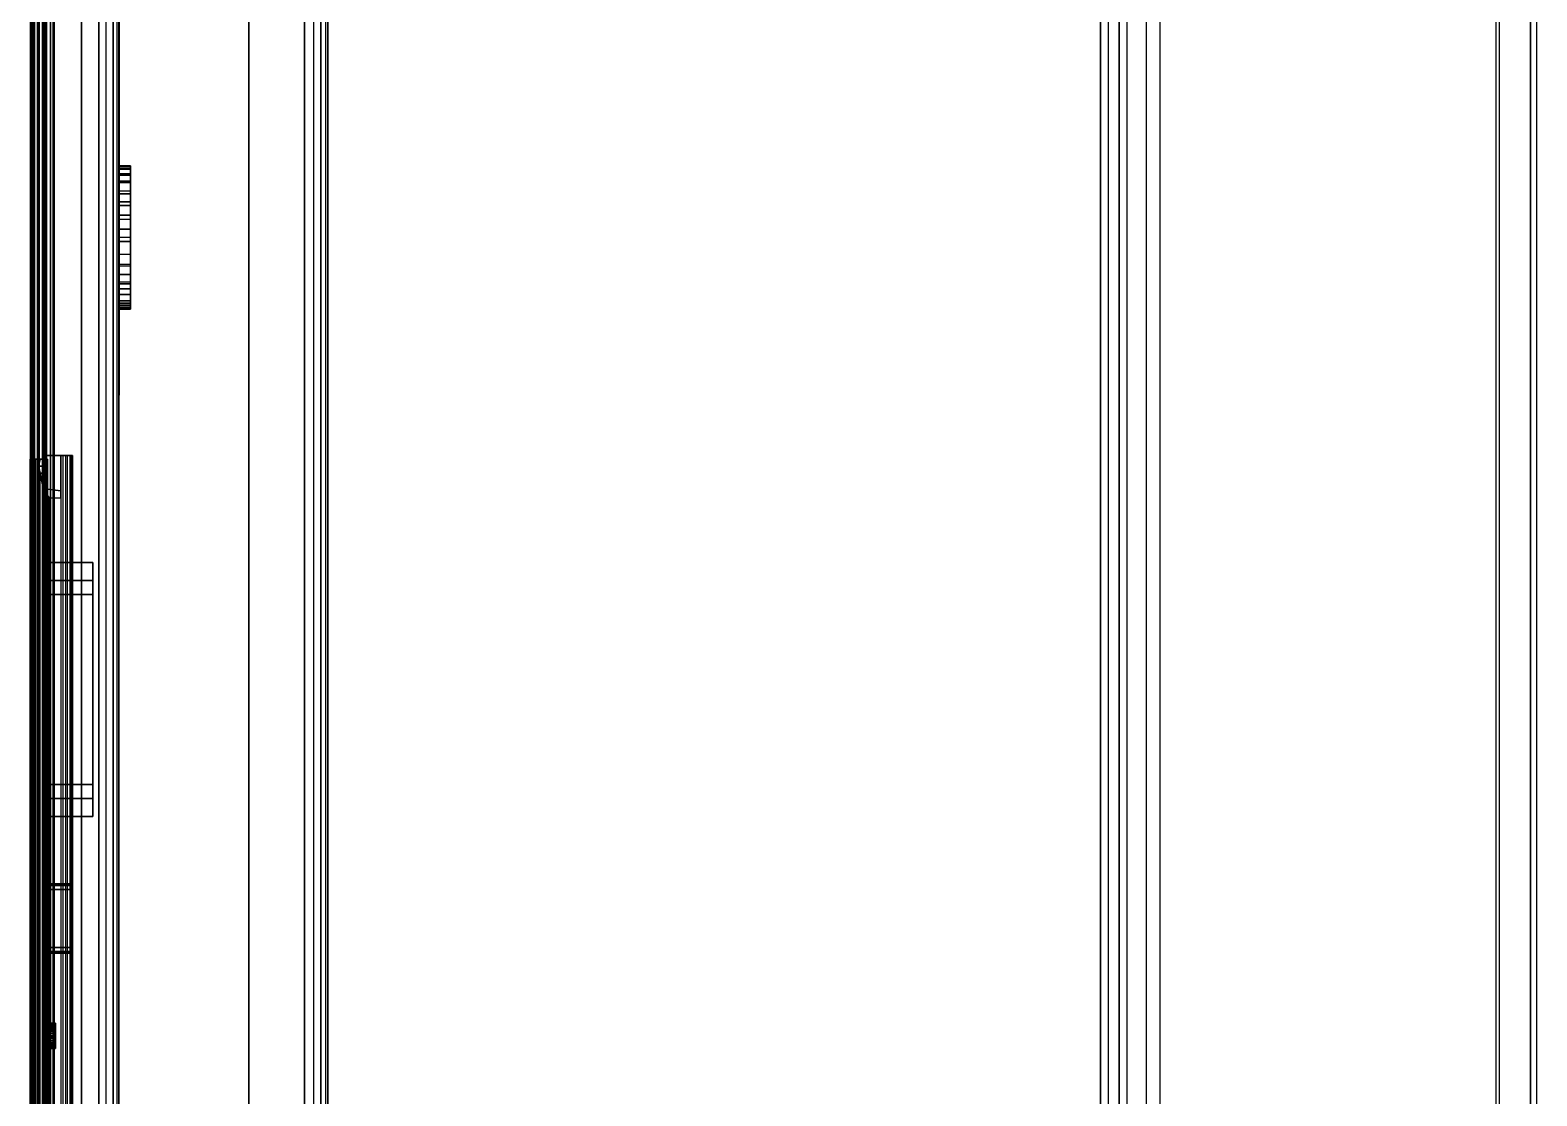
# Model space of a CAD drawing. Header units: inches. Extents: x -1 to 233, y 0 to 394.
# Drawn here: x 0 to 64.9, y 49.9 to 95.8 of the extents above; entities that cross this region are included whole.
import ezdxf

# ---------------------------------------------------------------- set-up
doc = ezdxf.new("R2010")
doc.units = ezdxf.units.IN
doc.header["$MEASUREMENT"] = 0
doc.layers.add('2', color=7, linetype='CONTINUOUS')

msp = doc.modelspace()

# ---------------------------------------------------------------- linework, layer by layer
at = {"layer": '2'}
for p, q in [((0, 0, 0.505), (0, 390, 0.505)), ((0, 16.2, 89.5), (0, 390, 89.5)), ((0, 16.2, 84.5), (0, 390, 84.5)), ((0, 16.2, 82.4), (0, 390, 82.4)), ((0, 0, 17.212), (0, 390, 17.212)), ((0, 0, 14.788), (0, 390, 14.788)), ((0.037, 0, 0.315), (0.037, 390, 0.315)), ((0.048, 0, 15.124), (0.048, 390, 15.124)), ((0.074, 16.2, 84.144), (0.074, 390, 84.144)), ((0.082, 16.2, 89.897), (0.082, 390, 89.897)), ((0.087, 16.2, 82.807), (0.087, 390, 82.807)), ((0.16, 0, 16.614), (0.16, 390, 16.614)), ((0.161, 0, 15.388), (0.161, 390, 15.388)), ((0.163, 0, 0.133), (0.163, 390, 0.133)), ((0.293, 16.2, 90.207), (0.293, 390, 90.207)), ((0.293, 16.2, 83.107), (0.293, 390, 83.107)), ((0.3, 16.2, 83.829), (0.3, 390, 83.829)), ((0.326, 0, 0.033), (0.326, 390, 0.033)), ((0.381, 0, 15.664), (0.381, 390, 15.664)), ((0.505, 0), (0.505, 390)), ((0.576, 16.2, 90.406), (0.576, 390, 90.406)), ((0.6, 0, 16.173), (0.6, 390, 16.173)), ((0.601, 16.2, 83.317), (0.601, 390, 83.317)), ((0.616, 16.2, 83.646), (0.616, 390, 83.646)), ((0.655, 0, 16.126), (0.655, 390, 16.126)), ((0.655, 0, 15.874), (0.655, 390, 15.874)), ((0.687, 0, 0.034), (0.687, 390, 0.034)), ((0.689, 0, 16.065), (0.689, 390, 16.065)), ((0.694, 0, 15.951), (0.694, 390, 15.951)), ((0.856, 0, 0.142), (0.856, 390, 0.142)), ((0.966, 0, 0.299), (0.966, 390, 0.299)), ((1, 16.2, 90.5), (1, 390, 90.5)), ((1, 16.2, 83.606), (1, 390, 83.606)), ((1, 16.2, 83.4), (1, 390, 83.4)), ((1.01, 0, 3.6), (1.01, 390, 3.6)), ((1.01, 0, 0.505), (1.01, 390, 0.505)), ((2.198, 0, 3.6), (2.198, 390, 3.6)), ((2.932, 0, 6.909), (2.932, 385.5, 6.909)), ((3.252, 0, 7.008), (3.252, 385.5, 7.008)), ((3.552, 0, 7.241), (3.552, 385.5, 7.241)), ((3.734, 0, 7.544), (3.734, 385.5, 7.544)), ((3.8, 0, 7.9), (3.8, 385.5, 7.9)), ((3.8, 0, 19.6), (3.8, 385.5, 19.6)), ((11.8, 0, 90.5), (11.8, 373.8, 90.5)), ((12.199, 0, 90.417), (12.199, 373.8, 90.417)), ((12.507, 0, 90.207), (12.507, 373.8, 90.207)), ((12.719, 0, 89.895), (12.719, 373.8, 89.895)), ((12.8, 0, 89.5), (12.8, 373.8, 89.5))]:
    msp.add_line(p, q, dxfattribs=at)
for points in [[(0.037, 0, 0.315), (0, 0, 0.505), (0, 390, 0.505), (0.037, 390, 0.315)], [(0, 0, 0.505), (0, 0, 14.788), (0, 390, 14.788), (0, 390, 0.505)], [(0.048, 0, 15.124), (0, 0, 14.788), (0, 390, 14.788), (0.048, 390, 15.124)], [(0.16, 390, 16.614), (0, 390, 17.212), (0, 0, 17.212), (0.16, 0, 16.614)], [(0, 0, 17.212), (0, 0, 82.4), (0, 390, 82.4), (0, 390, 17.212)], [(0, 390, 82.4), (0.087, 390, 82.807), (0.087, 16.2, 82.807), (0, 16.2, 82.4)], [(0.074, 390, 84.144), (0, 390, 84.5), (0, 16.2, 84.5), (0.074, 16.2, 84.144)], [(0, 16.2, 84.5), (0, 16.2, 89.5), (0, 390, 89.5), (0, 390, 84.5)], [(0, 390, 89.5), (0.082, 390, 89.897), (0.082, 16.2, 89.897), (0, 16.2, 89.5)], [(0.163, 390, 0.133), (0.037, 390, 0.315), (0.037, 0, 0.315), (0.163, 0, 0.133)], [(0.048, 390, 15.124), (0.161, 390, 15.388), (0.161, 0, 15.388), (0.048, 0, 15.124)], [(0.3, 16.2, 83.829), (0.074, 16.2, 84.144), (0.074, 390, 84.144), (0.3, 390, 83.829)], [(0.082, 16.2, 89.897), (0.293, 16.2, 90.207), (0.293, 390, 90.207), (0.082, 390, 89.897)], [(0.087, 16.2, 82.807), (0.293, 16.2, 83.107), (0.293, 390, 83.107), (0.087, 390, 82.807)], [(0.6, 0, 16.173), (0.16, 0, 16.614), (0.16, 390, 16.614), (0.6, 390, 16.173)], [(0.161, 0, 15.388), (0.381, 0, 15.664), (0.381, 390, 15.664), (0.161, 390, 15.388)], [(0.163, 0, 0.133), (0.326, 0, 0.033), (0.326, 390, 0.033), (0.163, 390, 0.133)], [(0.293, 390, 83.107), (0.601, 390, 83.317), (0.601, 16.2, 83.317), (0.293, 16.2, 83.107)], [(0.293, 390, 90.207), (0.576, 390, 90.406), (0.576, 16.2, 90.406), (0.293, 16.2, 90.207)], [(0.616, 390, 83.646), (0.3, 390, 83.829), (0.3, 16.2, 83.829), (0.616, 16.2, 83.646)], [(0.505, 390), (0.326, 390, 0.033), (0.326, 0, 0.033), (0.505, 0)], [(0.381, 390, 15.664), (0.655, 390, 15.874), (0.655, 0, 15.874), (0.381, 0, 15.664)], [(0.687, 0, 0.034), (0.505, 0), (0.505, 390), (0.687, 390, 0.034)], [(0.576, 16.2, 90.406), (1, 16.2, 90.5), (1, 390, 90.5), (0.576, 390, 90.406)], [(0.655, 390, 16.126), (0.6, 390, 16.173), (0.6, 0, 16.173), (0.655, 0, 16.126)], [(0.601, 16.2, 83.317), (1, 16.2, 83.4), (1, 390, 83.4), (0.601, 390, 83.317)], [(1, 16.2, 83.606), (0.616, 16.2, 83.646), (0.616, 390, 83.646), (1, 390, 83.606)], [(0.655, 0, 15.874), (0.694, 0, 15.951), (0.694, 390, 15.951), (0.655, 390, 15.874)], [(0.689, 0, 16.065), (0.655, 0, 16.126), (0.655, 390, 16.126), (0.689, 390, 16.065)], [(0.856, 390, 0.142), (0.687, 390, 0.034), (0.687, 0, 0.034), (0.856, 0, 0.142)], [(0.694, 390, 15.951), (0.689, 390, 16.065), (0.689, 0, 16.065), (0.694, 0, 15.951)], [(0.856, 0, 0.142), (0.966, 0, 0.299), (0.966, 390, 0.299), (0.856, 390, 0.142)], [(0.966, 0, 0.299), (1.01, 0, 0.505), (1.01, 390, 0.505), (0.966, 390, 0.299)], [(1, 390, 83.606), (1, 390, 83.4), (1, 16.2, 83.4), (1, 16.2, 83.606)], [(1.01, 390, 3.6), (1.01, 390, 0.505), (1.01, 0, 0.505), (1.01, 0, 3.6)], [(1.01, 0, 3.6), (2.198, 0, 3.6), (2.198, 390, 3.6), (1.01, 390, 3.6)], [(2.198, 0, 3.6), (2.932, 0, 6.909), (2.932, 385.5, 6.909), (2.198, 385.5, 3.6)], [(2.932, 0, 6.909), (3.252, 0, 7.008), (3.252, 385.5, 7.008), (2.932, 385.5, 6.909)], [(3.252, 385.5, 7.008), (3.552, 385.5, 7.241), (3.552, 0, 7.241), (3.252, 0, 7.008)], [(3.552, 0, 7.241), (3.734, 0, 7.544), (3.734, 385.5, 7.544), (3.552, 385.5, 7.241)], [(3.734, 385.5, 7.544), (3.8, 385.5, 7.9), (3.8, 0, 7.9), (3.734, 0, 7.544)], [(3.8, 385.5, 19.6), (3.8, 385.5, 7.9), (3.8, 0, 7.9), (3.8, 0, 19.6)], [(3.8, 0.9, 18.8), (46.1, 0.9, 18.8), (46.1, 377.4, 18.8), (3.8, 377.4, 18.8)], [(46.9, 0.9, 19.6), (9.4, 0.9, 19.6), (9.4, 373.8, 19.6), (46.9, 377.4, 19.6)], [(46.434, 0.9, 10.23), (46.1, 0.9, 11.1), (46.1, 377.4, 11.1), (46.434, 377.4, 10.23)], [(46.1, 0.9, 11.1), (46.1, 0.9, 18.8), (46.1, 377.4, 18.8), (46.1, 377.4, 11.1)], [(47.249, 377.4, 9.809), (46.434, 377.4, 10.23), (46.434, 0.9, 10.23), (47.249, 0.9, 9.809)], [(46.9, 0.9, 11.6), (46.9, 377.4, 11.6), (46.9, 377.4, 19.6), (46.9, 0.9, 19.6)], [(48.06, 0.9, 9.98), (47.249, 0.9, 9.809), (47.249, 377.4, 9.809), (48.06, 377.4, 9.98)], [(48.665, 377.4, 10.8), (48.06, 377.4, 9.98), (48.06, 0.9, 9.98), (48.665, 0.9, 10.8)], [(63.134, 0.9, 10.8), (64.626, 0.9, 10.257), (64.626, 377.4, 10.257), (63.134, 377.4, 10.8)], [(63.275, 0.9, 11.6), (64.9, 0.9, 11.009), (64.9, 377.4, 11.009), (63.275, 377.4, 11.6)], [(64.626, 0.9, 10.257), (64.9, 0.9, 11.009), (64.9, 377.4, 11.009), (64.626, 377.4, 10.257)], [(1, 373.8, 90.5), (11.8, 373.8, 90.5), (11.8, 0, 90.5), (1, 0, 90.5)], [(9.4, 0, 19.6), (3.8, 0, 19.6), (3.9, 373.8, 19.6), (9.4, 373.8, 19.6)], [(12.8, 373.8, 28), (9.4, 373.8, 28), (9.4, 0, 28), (12.8, 0, 28)], [(9.4, 0, 28), (9.4, 0, 19.6), (9.4, 373.8, 19.6), (9.4, 373.8, 28)], [(11.8, 0, 90.5), (12.199, 0, 90.417), (12.199, 373.8, 90.417), (11.8, 373.8, 90.5)], [(12.199, 373.8, 90.417), (12.507, 373.8, 90.207), (12.507, 0, 90.207), (12.199, 0, 90.417)], [(12.507, 0, 90.207), (12.719, 0, 89.895), (12.719, 373.8, 89.895), (12.507, 373.8, 90.207)], [(12.719, 373.8, 89.895), (12.8, 373.8, 89.5), (12.8, 0, 89.5), (12.719, 0, 89.895)], [(12.8, 0, 89.5), (12.8, 352.528, 89.5), (12.8, 352.528, 28), (12.8, 0, 28)], [(63.275, 26.912, 11.6), (46.9, 26.912, 11.6), (46.9, 128.9, 11.6), (63.275, 128.9, 11.6)], [(63.134, 26.912, 10.8), (48.665, 26.912, 10.8), (48.665, 128.9, 10.8), (63.134, 128.9, 10.8)], [(3.8, 89.977, 12.421), (4.3, 89.977, 12.421), (4.3, 89.99, 13.053), (3.8, 89.99, 13.053)], [(3.8, 89.99, 13.053), (4.3, 89.99, 13.053), (4.3, 89.884, 13.641), (3.8, 89.884, 13.641)], [(3.8, 89.839, 11.813), (4.3, 89.839, 11.813), (4.3, 89.977, 12.421), (3.8, 89.977, 12.421)], [(3.8, 89.884, 13.641), (4.3, 89.884, 13.641), (4.3, 89.645, 14.241), (3.8, 89.645, 14.241)], [(3.8, 89.578, 11.239), (4.3, 89.578, 11.239), (4.3, 89.839, 11.813), (3.8, 89.839, 11.813)], [(4.3, 89.645, 14.241), (3.8, 89.645, 14.241), (3.8, 89.338, 14.714), (4.3, 89.338, 14.714)], [(4.3, 89.884, 13.641), (4.3, 89.99, 13.053), (4.3, 89.977, 12.421), (4.3, 89.578, 11.239)], [(4.3, 89.977, 12.421), (4.3, 89.839, 11.813), (4.3, 89.578, 11.239)], [(4.3, 89.338, 14.714), (4.3, 89.645, 14.241), (4.3, 89.884, 13.641), (4.3, 89.578, 11.239)], [(3.8, 89.275, 10.808), (4.3, 89.275, 10.808), (4.3, 89.578, 11.239), (3.8, 89.578, 11.239)], [(3.8, 89.338, 14.714), (4.3, 89.338, 14.714), (4.3, 88.892, 15.176), (3.8, 88.892, 15.176)], [(3.8, 88.776, 10.332), (4.3, 88.776, 10.332), (4.3, 89.275, 10.808), (3.8, 89.275, 10.808)], [(4.3, 89.578, 11.239), (4.3, 89.275, 10.808), (4.3, 88.776, 10.332), (4.3, 86.9, 15.9)], [(4.3, 89.578, 11.239), (4.3, 86.9, 15.9), (4.3, 87.69, 15.798), (4.3, 88.439, 15.491)], [(4.3, 88.439, 15.491), (4.3, 88.892, 15.176), (4.3, 89.338, 14.714), (4.3, 89.578, 11.239)], [(4.3, 88.892, 15.176), (3.8, 88.892, 15.176), (3.8, 88.439, 15.491), (4.3, 88.439, 15.491)], [(3.8, 88.284, 10.026), (4.3, 88.284, 10.026), (4.3, 88.776, 10.332), (3.8, 88.776, 10.332)], [(4.3, 88.439, 15.491), (3.8, 88.439, 15.491), (3.8, 87.69, 15.798), (4.3, 87.69, 15.798)], [(4.3, 86.9, 15.9), (4.3, 87.856, 9.851), (4.3, 88.284, 10.026), (4.3, 88.776, 10.332)], [(3.8, 87.856, 9.851), (4.3, 87.856, 9.851), (4.3, 88.284, 10.026), (3.8, 88.284, 10.026)], [(3.8, 87.252, 9.72), (4.3, 87.252, 9.72), (4.3, 87.856, 9.851), (3.8, 87.856, 9.851)], [(3.8, 86.9, 15.9), (3.8, 87.69, 15.798), (4.3, 87.69, 15.798), (4.3, 86.9, 15.9)], [(4.3, 86.728, 9.705), (4.3, 87.252, 9.72), (4.3, 87.856, 9.851), (4.3, 86.9, 15.9)], [(3.8, 86.728, 9.705), (4.3, 86.728, 9.705), (4.3, 87.252, 9.72), (3.8, 87.252, 9.72)], [(4.3, 86.9, 15.9), (3.8, 86.9, 15.9), (3.8, 85.747, 15.678), (4.3, 85.747, 15.678)], [(3.8, 86.187, 9.783), (4.3, 86.187, 9.783), (4.3, 86.728, 9.705), (3.8, 86.728, 9.705)], [(4.3, 86.9, 15.9), (4.3, 86.728, 9.705), (4.3, 86.187, 9.783), (4.3, 85.747, 15.678)], [(4.3, 85.658, 9.959), (3.8, 85.658, 9.959), (3.8, 86.187, 9.783), (4.3, 86.187, 9.783)], [(3.8, 85.747, 15.678), (4.3, 85.747, 15.678), (4.3, 84.895, 15.164), (3.8, 84.895, 15.164)], [(4.3, 84.895, 15.164), (4.3, 85.747, 15.678), (4.3, 86.187, 9.783), (4.3, 85.658, 9.959)], [(3.8, 85.304, 10.142), (4.3, 85.304, 10.142), (4.3, 85.658, 9.959), (3.8, 85.658, 9.959)], [(3.8, 84.981, 10.365), (4.3, 84.981, 10.365), (4.3, 85.304, 10.142), (3.8, 85.304, 10.142)], [(4.3, 85.658, 9.959), (4.3, 85.304, 10.142), (4.3, 84.436, 14.681), (4.3, 84.895, 15.164)], [(4.3, 84.436, 14.681), (4.3, 84.175, 14.278), (4.3, 84.981, 10.365), (4.3, 85.304, 10.142)], [(4.3, 84.688, 10.628), (3.8, 84.688, 10.628), (3.8, 84.981, 10.365), (4.3, 84.981, 10.365)], [(3.8, 84.895, 15.164), (4.3, 84.895, 15.164), (4.3, 84.436, 14.681), (3.8, 84.436, 14.681)], [(4.3, 84.44, 10.913), (3.8, 84.44, 10.913), (3.8, 84.688, 10.628), (4.3, 84.688, 10.628)], [(3.8, 84.068, 11.54), (4.3, 84.068, 11.54), (4.3, 84.44, 10.913), (3.8, 84.44, 10.913)], [(3.8, 84.436, 14.681), (4.3, 84.436, 14.681), (4.3, 84.175, 14.278), (3.8, 84.175, 14.278)], [(4.3, 84.175, 14.278), (4.3, 83.976, 13.831), (4.3, 84.688, 10.628), (4.3, 84.981, 10.365)], [(4.3, 84.068, 11.54), (4.3, 84.44, 10.913), (4.3, 84.688, 10.628), (4.3, 83.976, 13.831)], [(4.3, 84.175, 14.278), (4.3, 83.976, 13.831), (3.8, 83.976, 13.831), (3.8, 84.175, 14.278)], [(3.8, 83.892, 12.05), (4.3, 83.892, 12.05), (4.3, 84.068, 11.54), (3.8, 84.068, 11.54)], [(3.8, 83.976, 13.831), (4.3, 83.976, 13.831), (4.3, 83.839, 13.293), (3.8, 83.839, 13.293)], [(3.8, 83.803, 12.672), (4.3, 83.803, 12.672), (4.3, 83.892, 12.05), (3.8, 83.892, 12.05)], [(3.8, 83.839, 13.293), (4.3, 83.839, 13.293), (4.3, 83.803, 12.672), (3.8, 83.803, 12.672)], [(4.3, 83.976, 13.831), (4.3, 83.839, 13.293), (4.3, 83.803, 12.672), (4.3, 84.068, 11.54)], [(4.3, 83.803, 12.672), (4.3, 83.892, 12.05), (4.3, 84.068, 11.54)], [(0.196, 77.35, 15.741), (-0.021, 77.35, 15.193), (-0.021, 27.65, 15.193), (0.196, 27.65, 15.741)], [(0.405, 77.35, 15.529), (0.196, 77.35, 15.741), (-0.021, 77.35, 15.193), (0.279, 77.35, 15.162)], [(0.279, 77.35, 15.162), (-0.021, 77.35, 15.193), (-0.021, 77.35, 0.448), (0.279, 77.35, 0.448)], [(-0.021, 77.35, 15.193), (-0.021, 77.35, 0.448), (-0.021, 27.65, 0.448), (-0.021, 27.65, 15.193)], [(0.099, 77.35, 0.122), (-0.021, 77.35, 0.448), (-0.021, 27.65, 0.448), (0.099, 27.65, 0.122)], [(0.299, 77.35, 0.448), (-0.001, 77.35, 0.448), (0.119, 77.35, 0.122), (0.299, 77.35, 0.122)], [(0.099, 27.65, 0.122), (0.279, 27.65, -0.014), (0.279, 77.35, -0.014), (0.099, 77.35, 0.122)], [(0.119, 77.35, 0.122), (0.299, 77.35, 0.122), (0.299, 77.35, -0.014)], [(0.196, 27.65, 15.741), (0.729, 27.65, 15.992), (0.729, 77.35, 15.992), (0.196, 77.35, 15.741)], [(0.729, 77.35, 15.743), (0.729, 77.35, 15.992), (0.196, 77.35, 15.741), (0.405, 77.35, 15.529)], [(0.279, 77.35, -0.014), (0.397, 76.798, -0.038), (0.396, 28.202, -0.049), (0.279, 27.65, -0.014)], [(0.279, 77.35, 15.162), (0.343, 77.048, 15.432), (0.729, 75.233, 15.058)], [(0.343, 77.048, 15.432), (0.405, 77.35, 15.529), (0.279, 77.35, 15.162)], [(0.729, 75.233, 15.058), (0.279, 77.35, 15.162), (0.279, 77.35, -0.014), (0.729, 75.233, -0.108)], [(0.343, 77.048, 15.432), (0.729, 77.048, 15.743), (0.729, 77.35, 15.743), (0.405, 77.35, 15.529)], [(1.305, 77.5), (0.505, 77.5), (0.505, 76.084), (1.305, 75.987)], [(0.505, 77.5), (1.305, 77.5), (0.671, 77.5, 0.028), (0.596, 77.5, 0.008)], [(0.671, 77.5, 0.028), (0.774, 77.5, 0.078), (0.866, 77.5, 0.152), (1.305, 77.5)], [(0.729, 77.35, 15.992), (0.729, 77.35, 15.743), (0.729, 27.65, 15.743), (0.729, 27.65, 15.992)], [(0.729, 75.233, 15.743), (0.729, 77.35, 15.743), (0.729, 77.35, 15.992), (0.729, 27.65, 15.992)], [(0.866, 77.5, 0.152), (0.928, 77.5, 0.23), (0.982, 77.5, 0.339), (1.305, 77.5)], [(0.982, 77.5, 0.339), (1.305, 77.5), (1.397, 77.5, 0.008), (1.505, 77.5, 0.041)], [(0.982, 77.5, 0.339), (1.505, 77.5, 0.041), (1.59, 77.5, 0.088), (1.685, 77.5, 0.173)], [(0.982, 77.5, 0.339), (1.685, 77.5, 0.173), (1.729, 77.5, 0.231), (1.777, 77.5, 0.326)], [(0.982, 77.5, 0.339), (1.777, 77.5, 0.326), (1.8, 77.5, 0.404), (1.81, 77.5, 0.505)], [(1.81, 77.5, 0.505), (0.982, 77.5, 0.339), (0.998, 77.5, 0.397), (1.008, 77.5, 0.465)], [(1.01, 77.5, 0.505), (1.81, 77.5, 0.505), (1.008, 77.5, 0.465)], [(1.81, 27.5, 2), (1.01, 27.5, 2), (1.01, 77.5, 2), (1.81, 77.5, 2)], [(1.01, 77.5, 0.505), (1.81, 77.5, 0.505), (1.81, 77.5, 2), (1.01, 77.5, 2)], [(1.397, 77.5, 0.008), (1.305, 77.5), (1.305, 27.5), (1.397, 27.5, 0.008)], [(1.505, 27.5, 0.041), (1.397, 27.5, 0.008), (1.397, 77.5, 0.008), (1.505, 77.5, 0.041)], [(1.59, 77.5, 0.088), (1.505, 77.5, 0.041), (1.505, 27.5, 0.041), (1.59, 27.5, 0.088)], [(1.685, 27.5, 0.173), (1.59, 27.5, 0.088), (1.59, 77.5, 0.088), (1.685, 77.5, 0.173)], [(1.729, 77.5, 0.231), (1.685, 77.5, 0.173), (1.685, 27.5, 0.173), (1.729, 27.5, 0.231)], [(1.777, 27.5, 0.326), (1.729, 27.5, 0.231), (1.729, 77.5, 0.231), (1.777, 77.5, 0.326)], [(1.8, 77.5, 0.404), (1.777, 77.5, 0.326), (1.777, 27.5, 0.326), (1.8, 27.5, 0.404)], [(1.81, 27.5, 0.505), (1.8, 27.5, 0.404), (1.8, 77.5, 0.404), (1.81, 77.5, 0.505)], [(1.81, 77.5, 2), (1.81, 77.5, 0.505), (1.81, 27.5, 0.505), (1.81, 27.5, 2)], [(0.729, 75.233, 15.058), (0.343, 77.048, 15.432), (0.408, 76.744, 15.533), (0.729, 75.233, 15.058)], [(0.343, 77.048, 15.432), (0.408, 76.744, 15.533), (0.729, 76.744, 15.743), (0.729, 77.048, 15.743)], [(0.396, 28.202, -0.049), (0.729, 29.767, -0.108), (0.729, 75.233, -0.108), (0.397, 76.798, -0.038)], [(0.408, 76.744, 15.533), (0.472, 76.443, 15.603), (0.729, 75.233, 15.058)], [(0.729, 76.744, 15.743), (0.408, 76.744, 15.533), (0.472, 76.443, 15.603), (0.729, 76.443, 15.743)], [(0.472, 76.443, 15.603), (0.536, 76.141, 15.654), (0.729, 75.233, 15.058)], [(0.729, 76.443, 15.743), (0.472, 76.443, 15.603), (0.536, 76.141, 15.654), (0.729, 76.141, 15.743)], [(0.8, 75.681), (1.305, 75.681), (1.305, 75.987), (0.505, 76.084)], [(0.729, 75.233, 15.058), (0.536, 76.141, 15.654), (0.601, 75.837, 15.693)], [(0.601, 75.837, 15.693), (0.729, 75.837, 15.743), (0.729, 76.141, 15.743), (0.536, 76.141, 15.654)], [(0.601, 75.837, 15.693), (0.729, 75.233, 15.058), (0.664, 75.537, 15.721)], [(0.664, 75.537, 15.721), (0.729, 75.537, 15.743), (0.729, 75.837, 15.743), (0.601, 75.837, 15.693)], [(0.664, 75.537, 15.721), (0.729, 75.233, 15.743), (0.729, 75.233, 15.058)], [(0.729, 75.537, 15.743), (0.664, 75.537, 15.721), (0.729, 75.233, 15.743)], [(0.8, 75.681), (1.305, 75.681), (1.305, 29.319), (0.8, 29.319)], [(0.729, 29.767, -0.108), (0.729, 75.233, -0.108), (0.729, 75.233, 15.743), (0.729, 29.767, 15.743)], [(0.729, 27.65, 15.992), (0.729, 27.65, 15.743), (0.729, 29.767, 15.743), (0.729, 75.233, 15.743)], [(0.729, 75.233, 15.743), (0.729, 75.233, -0.108), (0.729, 29.767, -0.108), (0.729, 29.767, 15.743)], [(2.679, 72.12, 6.098), (2.679, 72.895, 6.098), (0.729, 72.895, 6.098), (0.729, 72.12, 6.098)], [(2.679, 72.895, 6.098), (0.729, 72.895, 6.098), (0.729, 72.895, 8.698), (2.679, 72.895, 8.698)], [(2.679, 72.895, 8.698), (0.729, 72.895, 8.698), (0.729, 72.12, 8.698), (2.679, 72.12, 8.698)], [(2.679, 72.12, 8.698), (2.679, 72.895, 8.698), (2.679, 72.895, 6.098), (2.679, 72.12, 6.098)], [(0.729, 62.72, 10.998), (2.679, 62.72, 10.998), (2.679, 72.12, 10.998), (0.729, 72.12, 10.998)], [(2.679, 72.12, 10.998), (0.729, 72.12, 10.998), (0.729, 72.12, 8.698), (2.679, 72.12, 8.698)], [(0.729, 62.72, 3.798), (2.679, 62.72, 3.798), (2.679, 72.12, 3.798), (0.729, 72.12, 3.798)], [(2.679, 72.12, 3.798), (0.729, 72.12, 3.798), (0.729, 72.12, 6.098), (2.679, 72.12, 6.098)], [(2.679, 72.12, 10.998), (2.679, 71.52, 9.238), (2.679, 71.52, 5.559), (2.679, 72.12, 3.798)], [(2.679, 62.72, 10.998), (2.679, 72.12, 10.998), (2.679, 71.52, 9.238), (2.679, 63.32, 9.238)], [(2.679, 71.52, 5.559), (2.679, 72.12, 3.798), (2.679, 62.72, 3.798), (2.679, 63.32, 5.559)], [(2.679, 63.32, 9.238), (0.729, 63.32, 9.238), (0.729, 71.52, 9.238), (2.679, 71.52, 9.238)], [(0.729, 71.52, 9.238), (2.679, 71.52, 9.238), (2.679, 71.52, 5.559), (0.729, 71.52, 5.559)], [(2.679, 71.52, 5.559), (0.729, 71.52, 5.559), (0.729, 63.32, 5.559), (2.679, 63.32, 5.559)], [(2.679, 63.32, 9.238), (0.729, 63.32, 9.238), (0.729, 63.32, 5.559), (2.679, 63.32, 5.559)], [(2.679, 62.72, 10.998), (2.679, 63.32, 9.238), (2.679, 63.32, 5.559), (2.679, 62.72, 3.798)], [(2.679, 62.72, 10.998), (0.729, 62.72, 10.998), (0.729, 62.72, 8.698), (2.679, 62.72, 8.698)], [(0.729, 62.72, 8.698), (0.729, 61.945, 8.698), (2.679, 61.945, 8.698), (2.679, 62.72, 8.698)], [(2.679, 61.945, 6.098), (2.679, 62.72, 6.098), (0.729, 62.72, 6.098), (0.729, 61.945, 6.098)], [(0.729, 62.72, 6.098), (2.679, 62.72, 6.098), (2.679, 62.72, 3.798), (0.729, 62.72, 3.798)], [(2.679, 62.72, 8.698), (2.679, 61.945, 8.698), (2.679, 61.945, 6.098), (2.679, 62.72, 6.098)], [(0.729, 61.945, 8.698), (2.679, 61.945, 8.698), (2.679, 61.945, 6.098), (0.729, 61.945, 6.098)], [(1.729, 58.977, 14.668), (0.729, 58.977, 14.668), (0.729, 59.049, 14.51), (1.729, 59.049, 14.51)], [(1.729, 59.049, 14.51), (0.729, 59.049, 14.51), (0.729, 58.999, 14.341), (1.729, 58.999, 14.341)], [(1.729, 58.999, 14.341), (0.729, 58.999, 14.341), (0.729, 58.8, 14.242), (1.729, 58.8, 14.242)], [(1.729, 58.8, 14.742), (0.729, 58.8, 14.742), (0.729, 58.977, 14.668), (1.729, 58.977, 14.668)], [(1.729, 56.3, 14.742), (0.729, 56.3, 14.742), (0.729, 58.8, 14.742), (1.729, 58.8, 14.742)], [(1.729, 56.3, 14.242), (0.729, 56.3, 14.242), (0.729, 58.8, 14.242), (1.729, 58.8, 14.242)], [(1.729, 58.8, 14.742), (1.729, 58.977, 14.668), (1.729, 59.049, 14.51), (1.729, 58.8, 14.242)], [(1.729, 59.049, 14.51), (1.729, 58.999, 14.341), (1.729, 58.8, 14.242)], [(1.729, 56.3, 14.742), (1.729, 56.3, 14.242), (1.729, 58.8, 14.242), (1.729, 58.8, 14.742)], [(1.729, 56.123, 14.668), (0.729, 56.123, 14.668), (0.729, 56.3, 14.742), (1.729, 56.3, 14.742)], [(1.729, 56.3, 14.242), (0.729, 56.3, 14.242), (0.729, 56.101, 14.341), (1.729, 56.101, 14.341)], [(1.729, 56.051, 14.51), (0.729, 56.051, 14.51), (0.729, 56.123, 14.668), (1.729, 56.123, 14.668)], [(1.729, 56.101, 14.341), (0.729, 56.101, 14.341), (0.729, 56.051, 14.51), (1.729, 56.051, 14.51)], [(1.729, 56.3, 14.742), (1.729, 56.123, 14.668), (1.729, 56.051, 14.51), (1.729, 56.3, 14.242)], [(1.729, 56.051, 14.51), (1.729, 56.101, 14.341), (1.729, 56.3, 14.242)], [(0.729, 53.017, 14.307), (1.079, 53.017, 14.307), (1.079, 53.046, 14.44), (0.729, 53.046, 14.44)], [(0.729, 53.044, 14.562), (1.079, 53.044, 14.562), (1.079, 53.046, 14.44), (0.729, 53.046, 14.44)], [(1.079, 53.044, 14.562), (0.729, 53.044, 14.562), (0.729, 53.022, 14.659), (1.079, 53.022, 14.659)], [(1.079, 53.022, 14.659), (0.729, 53.022, 14.659), (0.729, 52.966, 14.781), (1.079, 52.966, 14.781)], [(0.729, 52.96, 14.192), (1.079, 52.96, 14.192), (1.079, 53.017, 14.307), (0.729, 53.017, 14.307)], [(1.079, 52.966, 14.781), (0.729, 52.966, 14.781), (0.729, 52.905, 14.862), (1.079, 52.905, 14.862)], [(0.729, 52.96, 14.192), (1.079, 52.96, 14.192), (1.079, 52.874, 14.088), (0.729, 52.874, 14.088)], [(1.079, 52.905, 14.862), (0.729, 52.905, 14.862), (0.729, 52.814, 14.942), (1.079, 52.814, 14.942)], [(0.729, 52.775, 14.015), (1.079, 52.775, 14.015), (1.079, 52.874, 14.088), (0.729, 52.874, 14.088)], [(1.079, 52.814, 14.942), (0.729, 52.814, 14.942), (0.729, 52.698, 15.004), (1.079, 52.698, 15.004)], [(0.729, 52.604, 13.951), (1.079, 52.604, 13.951), (1.079, 52.775, 14.015), (0.729, 52.775, 14.015)], [(1.079, 52.698, 15.004), (0.729, 52.698, 15.004), (0.729, 52.597, 15.032), (1.079, 52.597, 15.032)], [(0.729, 52.449, 13.942), (1.079, 52.449, 13.942), (1.079, 52.604, 13.951), (0.729, 52.604, 13.951)], [(0.729, 52.597, 15.032), (1.079, 52.597, 15.032), (1.079, 52.498, 15.041), (0.729, 52.498, 15.041)], [(1.079, 52.96, 14.192), (1.079, 53.017, 14.307), (1.079, 53.046, 14.44), (1.079, 52.597, 15.032)], [(1.079, 53.046, 14.44), (1.079, 53.044, 14.562), (1.079, 53.022, 14.659), (1.079, 52.597, 15.032)], [(1.079, 53.022, 14.659), (1.079, 52.966, 14.781), (1.079, 52.905, 14.862), (1.079, 52.597, 15.032)], [(1.079, 52.775, 14.015), (1.079, 52.874, 14.088), (1.079, 52.96, 14.192), (1.079, 52.597, 15.032)], [(1.079, 52.905, 14.862), (1.079, 52.814, 14.942), (1.079, 52.698, 15.004), (1.079, 52.597, 15.032)], [(1.079, 52.449, 13.942), (1.079, 52.604, 13.951), (1.079, 52.775, 14.015), (1.079, 52.597, 15.032)], [(1.079, 52.44, 15.038), (1.079, 52.498, 15.041), (1.079, 52.597, 15.032), (1.079, 52.175, 14.045)], [(1.079, 52.175, 14.045), (1.079, 52.299, 13.977), (1.079, 52.449, 13.942), (1.079, 52.597, 15.032)], [(1.079, 52.498, 15.041), (0.729, 52.498, 15.041), (0.729, 52.44, 15.038), (1.079, 52.44, 15.038)], [(0.729, 52.449, 13.942), (0.729, 52.299, 13.977), (1.079, 52.299, 13.977), (1.079, 52.449, 13.942)], [(1.079, 52.44, 15.038), (1.079, 52.366, 15.025), (0.729, 52.366, 15.025), (0.729, 52.44, 15.038)], [(1.079, 52.366, 15.025), (0.729, 52.366, 15.025), (0.729, 52.286, 14.999), (1.079, 52.286, 14.999)], [(1.079, 52.175, 14.045), (0.729, 52.175, 14.045), (0.729, 52.299, 13.977), (1.079, 52.299, 13.977)], [(1.079, 52.286, 14.999), (1.079, 52.198, 14.953), (0.729, 52.198, 14.953), (0.729, 52.286, 14.999)], [(1.079, 52.198, 14.953), (1.079, 52.12, 14.891), (0.729, 52.12, 14.891), (0.729, 52.198, 14.953)], [(0.729, 52.089, 14.123), (0.729, 52.175, 14.045), (1.079, 52.175, 14.045), (1.079, 52.089, 14.123)], [(0.729, 52.12, 14.891), (1.079, 52.12, 14.891), (1.079, 52.059, 14.823), (0.729, 52.059, 14.823)], [(0.729, 52.033, 14.197), (0.729, 52.089, 14.123), (1.079, 52.089, 14.123), (1.079, 52.033, 14.197)], [(0.729, 52.059, 14.823), (1.079, 52.059, 14.823), (1.079, 52.004, 14.735), (0.729, 52.004, 14.735)], [(0.729, 51.984, 14.294), (0.729, 52.033, 14.197), (1.079, 52.033, 14.197), (1.079, 51.984, 14.294)], [(0.729, 52.004, 14.735), (1.079, 52.004, 14.735), (1.079, 51.972, 14.654), (0.729, 51.972, 14.654)], [(0.729, 51.961, 14.37), (1.079, 51.961, 14.37), (1.079, 51.984, 14.294), (0.729, 51.984, 14.294)], [(0.729, 51.972, 14.654), (1.079, 51.972, 14.654), (1.079, 51.952, 14.56), (0.729, 51.952, 14.56)], [(0.729, 51.949, 14.449), (1.079, 51.949, 14.449), (1.079, 51.961, 14.37), (0.729, 51.961, 14.37)], [(0.729, 51.952, 14.56), (1.079, 51.952, 14.56), (1.079, 51.949, 14.449), (0.729, 51.949, 14.449)], [(1.079, 52.44, 15.038), (1.079, 52.366, 15.025), (1.079, 52.286, 14.999), (1.079, 52.175, 14.045)], [(1.079, 52.286, 14.999), (1.079, 52.198, 14.953), (1.079, 52.12, 14.891), (1.079, 52.175, 14.045)], [(1.079, 52.175, 14.045), (1.079, 52.089, 14.123), (1.079, 52.033, 14.197), (1.079, 52.12, 14.891)], [(1.079, 52.033, 14.197), (1.079, 51.984, 14.294), (1.079, 51.961, 14.37), (1.079, 52.12, 14.891)], [(1.079, 51.961, 14.37), (1.079, 51.949, 14.449), (1.079, 51.952, 14.56), (1.079, 52.12, 14.891)], [(1.079, 51.952, 14.56), (1.079, 51.972, 14.654), (1.079, 52.004, 14.735), (1.079, 52.12, 14.891)], [(1.079, 52.12, 14.891), (1.079, 52.059, 14.823), (1.079, 52.004, 14.735)]]:
    msp.add_3dface(points, dxfattribs=at)

doc.saveas('drawing.dxf')
